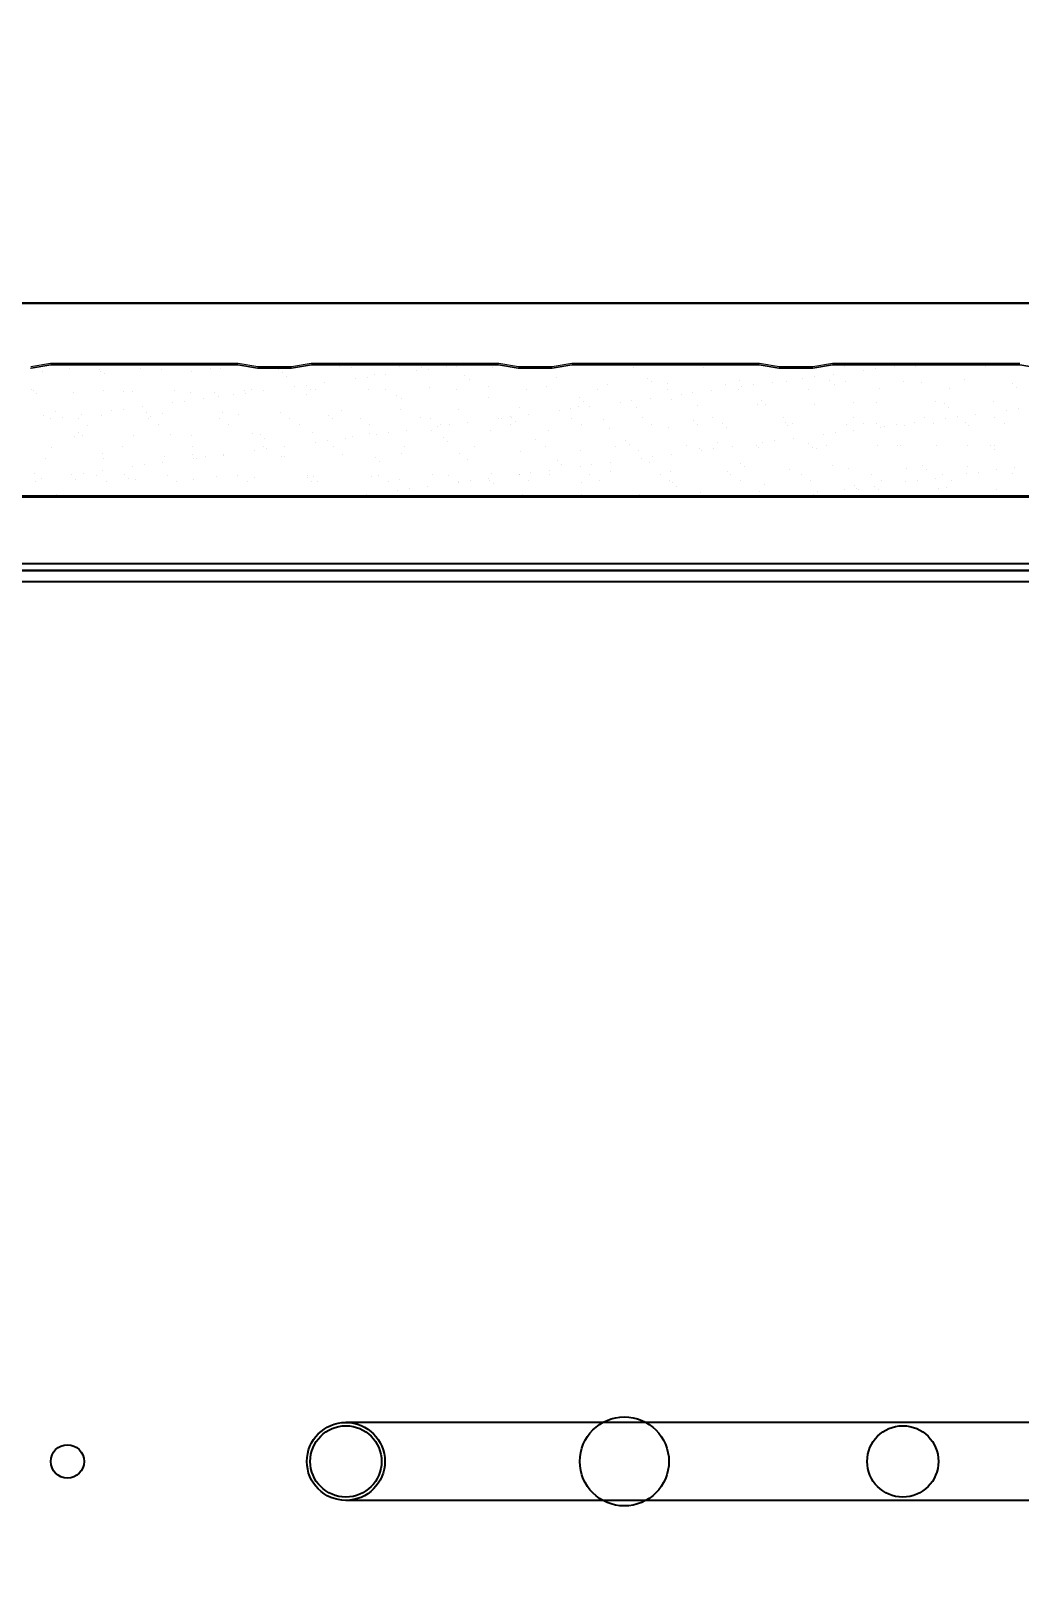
# Model space of a CAD drawing. Header units: millimetres. Extents: x 17886 to 18265, y -8727 to -7321.
# Drawn here: x 18009.66 to 18014.1, y -7636.34 to -7629.39 of the extents above; entities that cross this region are included whole.
import ezdxf

# ---------------------------------------------------------------- set-up
doc = ezdxf.new("R2010")
doc.units = ezdxf.units.MM
doc.linetypes.add('ACAD_ISO07W100', pattern=[3, 0, -3])
for name, color, linetype, lineweight in [('CRTANJE', 4, 'Continuous', 30), ('SRAFURE', 3, 'Continuous', 18), ('TANKE', 7, 'Continuous', 15), ('Visible Edges(ISO)', 7, 'Continuous', 20)]:
    doc.layers.add(name, color=color, linetype=linetype, lineweight=lineweight)
doc.layers.add('vanjski i unutarnji zid', color=7, linetype='Continuous')
doc.styles.add('TEHNO', font='tehno_98.shx', dxfattribs={"width": 0.6})
doc.dimstyles.new('ISO-25-Dušan', dxfattribs={"dimscale": 50, "dimtxt": 3.5, "dimasz": 3, "dimexe": 1.25, "dimexo": 1.25, "dimgap": 0.7, "dimtad": 1, "dimdec": 0, "dimtxsty": 'TEHNO', "dimcen": 2.5, "dimclrd": 191, "dimclre": 191, "dimclrt": 254, "dimadec": 0, "dimazin": 0, "dimtfac": 1, "dimtdec": 0, "dimtmove": 0, "dimatfit": 3, "dimfxl": 1, "dimarcsym": 0})

# ---------------------------------------------------------------- blocks, each defined once
blk = doc.blocks.new('ENERGOINVEST KROV')
at = {"layer": 'Visible Edges(ISO)', "color": 7, "linetype": 'ACAD_ISO07W100'}
blk.add_line((262984.76, 136547.96), (260563.76, 136547.96), dxfattribs=at)
blk = doc.blocks.new('*D222')
at = {"layer": 'Defpoints', "color": 0, "transparency": 16777216}
for p in [(18016.8867, -7626.2762), (17992.5367, -7630.6777), (18016.8867, -7630.6777)]:
    blk.add_point(p, dxfattribs=at)
at = {"layer": 'TANKE', "color": 4, "lineweight": -2, "transparency": 16777216}
for p, q in [((17992.5367, -7630.5777), (17992.5367, -7625.4762)), ((18016.8867, -7630.5777), (18016.8867, -7625.4762)), ((17993.7867, -7626.2762), (18015.6367, -7626.2762))]:
    blk.add_line(p, q, dxfattribs=at)
at = {"layer": 'TANKE', "color": 4, "transparency": 16777216}
for points in [[(17993.7867, -7626.0678), (17993.7867, -7626.4845), (17992.5367, -7626.2762)], [(18015.6367, -7626.0678), (18015.6367, -7626.4845), (18016.8867, -7626.2762)]]:
    blk.add_solid(points, dxfattribs=at)
at = {"layer": 'TANKE', "color": 1, "transparency": 16777216, "insert": (18006.6201, -7625.2428), "char_height": 1.4, "attachment_point": 5, "style": 'TEHNO'}
blk.add_mtext('243,5cm', dxfattribs=at)
blk = doc.blocks.new('*D225')
at = {"layer": 'Defpoints', "color": 0, "transparency": 16777216}
for p in [(18016.8867, -7622.7746), (17968.0367, -7630.6777), (18016.8867, -7630.6777)]:
    blk.add_point(p, dxfattribs=at)
at = {"layer": 'TANKE', "color": 4, "lineweight": -2, "transparency": 16777216}
for p, q in [((17968.0367, -7630.5777), (17968.0367, -7621.9746)), ((18016.8867, -7630.5777), (18016.8867, -7621.9746)), ((17969.2867, -7622.7746), (18015.6367, -7622.7746))]:
    blk.add_line(p, q, dxfattribs=at)
at = {"layer": 'TANKE', "color": 4, "transparency": 16777216}
for points in [[(17969.2867, -7622.5663), (17969.2867, -7622.983), (17968.0367, -7622.7746)], [(18015.6367, -7622.5663), (18015.6367, -7622.983), (18016.8867, -7622.7746)]]:
    blk.add_solid(points, dxfattribs=at)
at = {"layer": 'TANKE', "color": 1, "transparency": 16777216, "insert": (17992.4617, -7621.7413), "char_height": 1.4, "attachment_point": 5, "style": 'TEHNO'}
blk.add_mtext('488,5cm', dxfattribs=at)
blk = doc.blocks.new('PU PANEL 60 OSTATAK ZA ENERGOINVEST')
at = {"layer": 'CRTANJE', "lineweight": 9}
for p, q in [((254072.22, 125342.51), (254063.36, 125341.04)), ((254063.46, 125340.44), (254072.31, 125341.92)), ((254072.32, 125341.92), (254063.46, 125340.44)), ((254156.21, 125342.53), (254072.41, 125342.53)), ((254072.41, 125341.93), (254156.21, 125341.93)), ((254156.21, 125341.93), (254072.41, 125341.93)), ((254156.31, 125341.92), (254165.17, 125340.44)), ((254165.17, 125340.44), (254156.31, 125341.92)), ((254165.27, 125341.04), (254156.41, 125342.51)), ((254180.26, 125341.03), (254165.36, 125341.03)), ((254165.36, 125340.43), (254180.26, 125340.43)), ((254180.26, 125340.43), (254165.36, 125340.43)), ((254189.22, 125342.51), (254180.36, 125341.04)), ((254180.46, 125340.44), (254189.31, 125341.92)), ((254189.32, 125341.92), (254180.46, 125340.44)), ((254273.21, 125342.53), (254189.41, 125342.53)), ((254189.41, 125341.93), (254273.21, 125341.93)), ((254273.21, 125341.93), (254189.41, 125341.93)), ((254273.31, 125341.92), (254282.17, 125340.44)), ((254282.17, 125340.44), (254273.31, 125341.92)), ((254282.27, 125341.04), (254273.41, 125342.51)), ((254297.26, 125341.03), (254282.36, 125341.03)), ((254282.36, 125340.43), (254297.26, 125340.43)), ((254297.26, 125340.43), (254282.36, 125340.43)), ((254306.22, 125342.51), (254297.36, 125341.04)), ((254297.46, 125340.44), (254306.31, 125341.92)), ((254306.32, 125341.92), (254297.46, 125340.44)), ((254390.21, 125342.53), (254306.41, 125342.53)), ((254306.41, 125341.93), (254390.21, 125341.93)), ((254390.21, 125341.93), (254306.41, 125341.93)), ((254390.31, 125341.92), (254399.17, 125340.44)), ((254399.17, 125340.44), (254390.31, 125341.92)), ((254399.27, 125341.04), (254390.41, 125342.51)), ((254414.26, 125341.03), (254399.36, 125341.03)), ((254399.36, 125340.43), (254414.26, 125340.43)), ((254414.26, 125340.43), (254399.36, 125340.43)), ((254423.22, 125342.51), (254414.36, 125341.04)), ((254414.46, 125340.44), (254423.31, 125341.92)), ((254423.32, 125341.92), (254414.46, 125340.44)), ((254507.21, 125342.53), (254423.41, 125342.53)), ((254423.41, 125341.93), (254507.21, 125341.93)), ((254507.21, 125341.93), (254423.41, 125341.93)), ((254507.31, 125341.92), (254516.17, 125340.44)), ((254516.17, 125340.44), (254507.31, 125341.92)), ((254692.31, 125283.03), (253620.76, 125283.03)), ((253620.76, 125283.03), (254692.31, 125283.03)), ((253620.76, 125282.53), (254692.31, 125282.53))]:
    blk.add_line(p, q, dxfattribs=at)
for centre, radius, start, end in [((254063.26, 125341.63), 1.2, 270, 279.46232), ((254072.41, 125341.33), 1.2, 90, 99.46232), ((254072.41, 125341.33), 0.6, 90, 99.46232), ((254072.41, 125341.33), 0.6, 90, 99.46232), ((254156.21, 125341.33), 1.2, 80.53768, 90), ((254156.21, 125341.33), 0.6, 80.53768, 90), ((254156.21, 125341.33), 0.6, 80.53768, 90), ((254165.36, 125341.63), 1.2, 260.53768, 270), ((254165.36, 125341.63), 1.2, 260.53768, 270), ((254165.36, 125341.63), 0.6, 260.53768, 270), ((254180.26, 125341.63), 0.6, 270, 279.46232), ((254180.26, 125341.63), 1.2, 270, 279.46232), ((254180.26, 125341.63), 1.2, 270, 279.46232), ((254189.41, 125341.33), 1.2, 90, 99.46232), ((254189.41, 125341.33), 0.6, 90, 99.46232), ((254189.41, 125341.33), 0.6, 90, 99.46232), ((254273.21, 125341.33), 1.2, 80.53768, 90), ((254273.21, 125341.33), 0.6, 80.53768, 90), ((254273.21, 125341.33), 0.6, 80.53768, 90), ((254282.36, 125341.63), 1.2, 260.53768, 270), ((254282.36, 125341.63), 1.2, 260.53768, 270), ((254282.36, 125341.63), 0.6, 260.53768, 270), ((254297.26, 125341.63), 0.6, 270, 279.46232), ((254297.26, 125341.63), 1.2, 270, 279.46232), ((254297.26, 125341.63), 1.2, 270, 279.46232), ((254306.41, 125341.33), 1.2, 90, 99.46232), ((254306.41, 125341.33), 0.6, 90, 99.46232), ((254306.41, 125341.33), 0.6, 90, 99.46232), ((254390.21, 125341.33), 1.2, 80.53768, 90), ((254390.21, 125341.33), 0.6, 80.53768, 90), ((254390.21, 125341.33), 0.6, 80.53768, 90), ((254399.36, 125341.63), 1.2, 260.53768, 270), ((254399.36, 125341.63), 1.2, 260.53768, 270), ((254399.36, 125341.63), 0.6, 260.53768, 270), ((254414.26, 125341.63), 0.6, 270, 279.46232), ((254414.26, 125341.63), 1.2, 270, 279.46232), ((254414.26, 125341.63), 1.2, 270, 279.46232), ((254423.41, 125341.33), 1.2, 90, 99.46232), ((254423.41, 125341.33), 0.6, 90, 99.46232), ((254423.41, 125341.33), 0.6, 90, 99.46232), ((254507.21, 125341.33), 1.2, 80.53768, 90), ((254507.21, 125341.33), 0.6, 80.53768, 90), ((254507.21, 125341.33), 0.6, 80.53768, 90)]:
    blk.add_arc(centre, radius, start, end, dxfattribs=at)
at = {"layer": 'SRAFURE', "lineweight": 13}
for p, q in [((254068.62, 125338.93), (254068.62, 125338.93)), ((254080.75, 125340.28), (254080.75, 125340.28)), ((254094.42, 125339.69), (254094.42, 125339.69)), ((254094.61, 125338.81), (254094.61, 125338.81)), ((254096.29, 125337.97), (254096.29, 125337.97)), ((254112.39, 125340.34), (254112.39, 125340.34)), ((254122.05, 125339.8), (254122.05, 125339.8)), ((254135.67, 125338.79), (254135.67, 125338.79)), ((254144.03, 125340.4), (254144.03, 125340.4)), ((254148.64, 125340.13), (254148.64, 125340.13)), ((254174.63, 125340.01), (254174.63, 125340.01)), ((254176.33, 125338.44), (254176.33, 125338.44)), ((254202.07, 125341), (254202.07, 125341)), ((254207.31, 125340.51), (254207.31, 125340.51)), ((254217.58, 125337.54), (254217.58, 125337.54)), ((254222.71, 125337.49), (254222.71, 125337.49)), ((254228.67, 125341.34), (254228.67, 125341.34)), ((254236.51, 125339.3), (254236.51, 125339.3)), ((254238.95, 125340.57), (254238.95, 125340.57)), ((254241.8, 125340), (254241.8, 125340)), ((254250.06, 125341.09), (254250.06, 125341.09)), ((254254.66, 125341.21), (254254.66, 125341.21)), ((254270.59, 125340.63), (254270.59, 125340.63)), ((254302.22, 125340.69), (254302.22, 125340.69)), ((254333.86, 125340.74), (254333.86, 125340.74)), ((254365.5, 125340.8), (254365.5, 125340.8)), ((254423.52, 125337.62), (254423.52, 125337.62)), ((254428.78, 125340.92), (254428.78, 125340.92)), ((254437.32, 125339.43), (254437.32, 125339.43)), ((254442.61, 125340.13), (254442.61, 125340.13)), ((254450.87, 125341.22), (254450.87, 125341.22)), ((254454.47, 125341.9), (254454.47, 125341.9)), ((254460.42, 125340.97), (254460.42, 125340.97)), ((254492.06, 125341.03), (254492.06, 125341.03)), ((254063.88, 125330.77), (254063.88, 125330.77)), ((254064.53, 125330.4), (254064.53, 125330.4)), ((254096.17, 125330.46), (254096.17, 125330.46)), ((254127.81, 125330.52), (254127.81, 125330.52)), ((254159.45, 125330.57), (254159.45, 125330.57)), ((254162.38, 125330.61), (254162.38, 125330.61)), ((254178.2, 125336.72), (254178.2, 125336.72)), ((254181.81, 125332.1), (254181.81, 125332.1)), ((254187.1, 125332.8), (254187.1, 125332.8)), ((254188.98, 125330.95), (254188.98, 125330.95)), ((254191.09, 125330.63), (254191.09, 125330.63)), ((254195.36, 125333.89), (254195.36, 125333.89)), ((254209.16, 125335.7), (254209.16, 125335.7)), ((254214.45, 125336.4), (254214.45, 125336.4)), ((254214.97, 125330.82), (254214.97, 125330.82)), ((254222.73, 125330.69), (254222.73, 125330.69)), ((254242.41, 125331.81), (254242.41, 125331.81)), ((254254.37, 125330.75), (254254.37, 125330.75)), ((254258.24, 125337.19), (254258.24, 125337.19)), ((254260.11, 125335.48), (254260.11, 125335.48)), ((254269, 125332.15), (254269, 125332.15)), ((254286.01, 125330.8), (254286.01, 125330.8)), ((254294.99, 125332.03), (254294.99, 125332.03)), ((254299.49, 125336.29), (254299.49, 125336.29)), ((254317.65, 125330.86), (254317.65, 125330.86)), ((254322.43, 125333.01), (254322.43, 125333.01)), ((254340.15, 125335.94), (254340.15, 125335.94)), ((254342.02, 125334.23), (254342.02, 125334.23)), ((254349.03, 125333.35), (254349.03, 125333.35)), ((254349.29, 125330.92), (254349.29, 125330.92)), ((254368.82, 125330.42), (254368.82, 125330.42)), ((254375.02, 125333.23), (254375.02, 125333.23)), ((254380.93, 125330.98), (254380.93, 125330.98)), ((254381.4, 125335.05), (254381.4, 125335.05)), ((254382.62, 125332.23), (254382.62, 125332.23)), ((254387.91, 125332.93), (254387.91, 125332.93)), ((254396.17, 125334.02), (254396.17, 125334.02)), ((254402.46, 125334.22), (254402.46, 125334.22)), ((254409.97, 125335.83), (254409.97, 125335.83)), ((254412.57, 125331.03), (254412.57, 125331.03)), ((254415.26, 125336.53), (254415.26, 125336.53)), ((254422.05, 125334.7), (254422.05, 125334.7)), ((254423.93, 125332.98), (254423.93, 125332.98)), ((254429.05, 125334.56), (254429.05, 125334.56)), ((254444.21, 125331.09), (254444.21, 125331.09)), ((254455.04, 125334.43), (254455.04, 125334.43)), ((254463.31, 125333.8), (254463.31, 125333.8)), ((254475.85, 125331.15), (254475.85, 125331.15)), ((254482.48, 125335.42), (254482.48, 125335.42)), ((254503.96, 125333.45), (254503.96, 125333.45)), ((254505.84, 125331.73), (254505.84, 125331.73)), ((254065.75, 125329.05), (254065.75, 125329.05)), ((254082.35, 125329.41), (254082.35, 125329.41)), ((254105.13, 125329.87), (254105.13, 125329.87)), ((254108.95, 125329.74), (254108.95, 125329.74)), ((254127.12, 125324.9), (254127.12, 125324.9)), ((254132.41, 125325.6), (254132.41, 125325.6)), ((254134.94, 125329.62), (254134.94, 125329.62)), ((254140.67, 125326.68), (254140.67, 125326.68)), ((254145.79, 125329.52), (254145.79, 125329.52)), ((254147.66, 125327.81), (254147.66, 125327.81)), ((254154.47, 125328.5), (254154.47, 125328.5)), ((254159.75, 125329.2), (254159.75, 125329.2)), ((254168.01, 125330.29), (254168.01, 125330.29)), ((254187.04, 125328.62), (254187.04, 125328.62)), ((254227.69, 125328.27), (254227.69, 125328.27)), ((254229.57, 125326.56), (254229.57, 125326.56)), ((254268.95, 125327.38), (254268.95, 125327.38)), ((254309.6, 125327.03), (254309.6, 125327.03)), ((254311.48, 125325.31), (254311.48, 125325.31)), ((254327.92, 125325.03), (254327.92, 125325.03)), ((254333.21, 125325.73), (254333.21, 125325.73)), ((254341.47, 125326.82), (254341.47, 125326.82)), ((254350.86, 125326.13), (254350.86, 125326.13)), ((254355.27, 125328.63), (254355.27, 125328.63)), ((254360.56, 125329.33), (254360.56, 125329.33)), ((254362.77, 125323.83), (254362.77, 125323.83)), ((254389.36, 125324.17), (254389.36, 125324.17)), ((254391.51, 125325.78), (254391.51, 125325.78)), ((254393.38, 125324.06), (254393.38, 125324.06)), ((254415.35, 125324.04), (254415.35, 125324.04)), ((254432.77, 125324.88), (254432.77, 125324.88)), ((254442.79, 125325.03), (254442.79, 125325.03)), ((254469.39, 125325.37), (254469.39, 125325.37)), ((254473.42, 125324.53), (254473.42, 125324.53)), ((254495.38, 125325.25), (254495.38, 125325.25)), ((254069.26, 125319.35), (254069.26, 125319.35)), ((254072.42, 125317.7), (254072.42, 125317.7)), ((254074.59, 125320.95), (254074.59, 125320.95)), ((254077.71, 125318.4), (254077.71, 125318.4)), ((254084.67, 125317.57), (254084.67, 125317.57)), ((254085.97, 125319.48), (254085.97, 125319.48)), ((254095.25, 125319.23), (254095.25, 125319.23)), ((254099.77, 125321.3), (254099.77, 125321.3)), ((254105.06, 125322), (254105.06, 125322)), ((254113.32, 125323.08), (254113.32, 125323.08)), ((254115.24, 125320.6), (254115.24, 125320.6)), ((254116.31, 125317.63), (254116.31, 125317.63)), ((254117.12, 125318.89), (254117.12, 125318.89)), ((254122.69, 125320.22), (254122.69, 125320.22)), ((254147.95, 125317.69), (254147.95, 125317.69)), ((254149.28, 125320.56), (254149.28, 125320.56)), ((254156.5, 125319.71), (254156.5, 125319.71)), ((254175.27, 125320.43), (254175.27, 125320.43)), ((254179.59, 125317.75), (254179.59, 125317.75)), ((254197.15, 125319.36), (254197.15, 125319.36)), ((254199.02, 125317.64), (254199.02, 125317.64)), ((254202.71, 125321.42), (254202.71, 125321.42)), ((254211.23, 125317.8), (254211.23, 125317.8)), ((254229.31, 125321.76), (254229.31, 125321.76)), ((254238.41, 125318.46), (254238.41, 125318.46)), ((254242.87, 125317.86), (254242.87, 125317.86)), ((254255.3, 125321.64), (254255.3, 125321.64)), ((254273.23, 125317.83), (254273.23, 125317.83)), ((254274.51, 125317.92), (254274.51, 125317.92)), ((254278.51, 125318.53), (254278.51, 125318.53)), ((254279.06, 125318.11), (254279.06, 125318.11)), ((254282.74, 125322.62), (254282.74, 125322.62)), ((254286.77, 125319.61), (254286.77, 125319.61)), ((254300.57, 125321.43), (254300.57, 125321.43)), ((254305.86, 125322.13), (254305.86, 125322.13)), ((254306.15, 125317.98), (254306.15, 125317.98)), ((254309.33, 125322.96), (254309.33, 125322.96)), ((254314.12, 125323.22), (254314.12, 125323.22)), ((254320.31, 125317.21), (254320.31, 125317.21)), ((254335.32, 125322.84), (254335.32, 125322.84)), ((254337.79, 125318.03), (254337.79, 125318.03)), ((254360.97, 125316.86), (254360.97, 125316.86)), ((254369.43, 125318.09), (254369.43, 125318.09)), ((254401.06, 125318.15), (254401.06, 125318.15)), ((254432.7, 125318.21), (254432.7, 125318.21)), ((254464.34, 125318.26), (254464.34, 125318.26)), ((254474.03, 125317.96), (254474.03, 125317.96)), ((254475.29, 125322.82), (254475.29, 125322.82)), ((254479.32, 125318.66), (254479.32, 125318.66)), ((254487.58, 125319.75), (254487.58, 125319.75)), ((254495.98, 125318.32), (254495.98, 125318.32)), ((254501.38, 125321.56), (254501.38, 125321.56)), ((254506.67, 125322.26), (254506.67, 125322.26)), ((254082.99, 125309.83), (254082.99, 125309.83)), ((254084.7, 125311.69), (254084.7, 125311.69)), ((254086.57, 125309.97), (254086.57, 125309.97)), ((254088.95, 125314.84), (254088.95, 125314.84)), ((254109.59, 125310.17), (254109.59, 125310.17)), ((254120.59, 125314.9), (254120.59, 125314.9)), ((254125.95, 125310.79), (254125.95, 125310.79)), ((254135.58, 125310.04), (254135.58, 125310.04)), ((254152.23, 125314.96), (254152.23, 125314.96)), ((254163.02, 125311.03), (254163.02, 125311.03)), ((254166.61, 125310.44), (254166.61, 125310.44)), ((254183.87, 125315.02), (254183.87, 125315.02)), ((254189.62, 125311.37), (254189.62, 125311.37)), ((254207.86, 125309.54), (254207.86, 125309.54)), ((254215.51, 125315.07), (254215.51, 125315.07)), ((254215.61, 125311.25), (254215.61, 125311.25)), ((254218.53, 125310.63), (254218.53, 125310.63)), ((254223.82, 125311.33), (254223.82, 125311.33)), ((254232.08, 125312.41), (254232.08, 125312.41)), ((254243.05, 125312.24), (254243.05, 125312.24)), ((254245.88, 125314.23), (254245.88, 125314.23)), ((254247.15, 125315.13), (254247.15, 125315.13)), ((254251.17, 125314.93), (254251.17, 125314.93)), ((254259.43, 125316.01), (254259.43, 125316.01)), ((254269.64, 125312.57), (254269.64, 125312.57)), ((254278.79, 125315.19), (254278.79, 125315.19)), ((254280.93, 125316.39), (254280.93, 125316.39)), ((254295.63, 125312.45), (254295.63, 125312.45)), ((254310.43, 125315.25), (254310.43, 125315.25)), ((254323.07, 125313.44), (254323.07, 125313.44)), ((254342.07, 125315.3), (254342.07, 125315.3)), ((254349.67, 125313.78), (254349.67, 125313.78)), ((254362.84, 125315.15), (254362.84, 125315.15)), ((254373.71, 125315.36), (254373.71, 125315.36)), ((254375.66, 125313.65), (254375.66, 125313.65)), ((254402.22, 125315.96), (254402.22, 125315.96)), ((254403.1, 125314.64), (254403.1, 125314.64)), ((254405.35, 125315.42), (254405.35, 125315.42)), ((254419.34, 125310.76), (254419.34, 125310.76)), ((254424.62, 125311.46), (254424.62, 125311.46)), ((254429.69, 125314.98), (254429.69, 125314.98)), ((254432.88, 125312.54), (254432.88, 125312.54)), ((254436.99, 125315.48), (254436.99, 125315.48)), ((254442.88, 125315.61), (254442.88, 125315.61)), ((254444.75, 125313.9), (254444.75, 125313.9)), ((254446.68, 125314.36), (254446.68, 125314.36)), ((254451.97, 125315.06), (254451.97, 125315.06)), ((254455.68, 125314.86), (254455.68, 125314.86)), ((254460.23, 125316.14), (254460.23, 125316.14)), ((254468.63, 125315.53), (254468.63, 125315.53)), ((254483.12, 125315.84), (254483.12, 125315.84)), ((254484.13, 125314.72), (254484.13, 125314.72)), ((254500.27, 125315.59), (254500.27, 125315.59)), ((254072.74, 125304.96), (254072.74, 125304.96)), ((254104.38, 125305.02), (254104.38, 125305.02)), ((254136.02, 125305.07), (254136.02, 125305.07)), ((254163.83, 125303.43), (254163.83, 125303.43)), ((254167.66, 125305.13), (254167.66, 125305.13)), ((254168.48, 125308.72), (254168.48, 125308.72)), ((254169.12, 125304.13), (254169.12, 125304.13)), ((254177.38, 125305.21), (254177.38, 125305.21)), ((254191.18, 125307.03), (254191.18, 125307.03)), ((254196.47, 125307.73), (254196.47, 125307.73)), ((254199.3, 125305.19), (254199.3, 125305.19)), ((254204.73, 125308.81), (254204.73, 125308.81)), ((254230.94, 125305.25), (254230.94, 125305.25)), ((254248.52, 125309.19), (254248.52, 125309.19)), ((254250.39, 125307.48), (254250.39, 125307.48)), ((254262.57, 125305.3), (254262.57, 125305.3)), ((254283.38, 125303.05), (254283.38, 125303.05)), ((254289.77, 125308.29), (254289.77, 125308.29)), ((254294.21, 125305.36), (254294.21, 125305.36)), ((254309.97, 125303.39), (254309.97, 125303.39)), ((254325.85, 125305.42), (254325.85, 125305.42)), ((254330.43, 125307.94), (254330.43, 125307.94)), ((254332.3, 125306.23), (254332.3, 125306.23)), ((254335.96, 125303.26), (254335.96, 125303.26)), ((254357.49, 125305.48), (254357.49, 125305.48)), ((254363.41, 125304.25), (254363.41, 125304.25)), ((254364.64, 125303.56), (254364.64, 125303.56)), ((254369.93, 125304.26), (254369.93, 125304.26)), ((254371.68, 125307.05), (254371.68, 125307.05)), ((254378.19, 125305.34), (254378.19, 125305.34)), ((254389.13, 125305.53), (254389.13, 125305.53)), ((254390, 125304.59), (254390, 125304.59)), ((254391.99, 125307.16), (254391.99, 125307.16)), ((254397.28, 125307.86), (254397.28, 125307.86)), ((254405.54, 125308.94), (254405.54, 125308.94)), ((254412.34, 125306.7), (254412.34, 125306.7)), ((254414.21, 125304.98), (254414.21, 125304.98)), ((254415.99, 125304.47), (254415.99, 125304.47)), ((254420.77, 125305.59), (254420.77, 125305.59)), ((254443.43, 125305.45), (254443.43, 125305.45)), ((254452.41, 125305.65), (254452.41, 125305.65)), ((254453.59, 125305.8), (254453.59, 125305.8)), ((254470.03, 125305.79), (254470.03, 125305.79)), ((254484.05, 125305.71), (254484.05, 125305.71)), ((254494.24, 125305.45), (254494.24, 125305.45)), ((254496.02, 125305.67), (254496.02, 125305.67)), ((254496.12, 125303.73), (254496.12, 125303.73)), ((254069.9, 125299.78), (254069.9, 125299.78)), ((254095.41, 125301.87), (254095.41, 125301.87)), ((254095.89, 125299.65), (254095.89, 125299.65)), ((254109.14, 125296.23), (254109.14, 125296.23)), ((254114.42, 125296.92), (254114.42, 125296.92)), ((254122.68, 125298.01), (254122.68, 125298.01)), ((254123.33, 125300.64), (254123.33, 125300.64)), ((254136.07, 125301.52), (254136.07, 125301.52)), ((254136.48, 125299.83), (254136.48, 125299.83)), ((254137.94, 125299.81), (254137.94, 125299.81)), ((254141.77, 125300.52), (254141.77, 125300.52)), ((254149.92, 125300.98), (254149.92, 125300.98)), ((254150.03, 125301.61), (254150.03, 125301.61)), ((254175.91, 125300.86), (254175.91, 125300.86)), ((254177.32, 125300.62), (254177.32, 125300.62)), ((254203.35, 125301.85), (254203.35, 125301.85)), ((254217.98, 125300.28), (254217.98, 125300.28)), ((254219.85, 125298.56), (254219.85, 125298.56)), ((254229.95, 125302.18), (254229.95, 125302.18)), ((254255.94, 125302.06), (254255.94, 125302.06)), ((254259.23, 125299.38), (254259.23, 125299.38)), ((254299.88, 125299.03), (254299.88, 125299.03)), ((254301.76, 125297.31), (254301.76, 125297.31)), ((254309.94, 125296.36), (254309.94, 125296.36)), ((254315.23, 125297.06), (254315.23, 125297.06)), ((254323.49, 125298.14), (254323.49, 125298.14)), ((254337.29, 125299.96), (254337.29, 125299.96)), ((254341.14, 125298.13), (254341.14, 125298.13)), ((254342.58, 125300.66), (254342.58, 125300.66)), ((254350.84, 125301.74), (254350.84, 125301.74)), ((254381.79, 125297.78), (254381.79, 125297.78)), ((254383.67, 125296.06), (254383.67, 125296.06)), ((254423.05, 125296.88), (254423.05, 125296.88)), ((254463.7, 125296.53), (254463.7, 125296.53)), ((254483.76, 125296.27), (254483.76, 125296.27)), ((254504.96, 125295.63), (254504.96, 125295.63)), ((254064.87, 125292.95), (254064.87, 125292.95)), ((254065.52, 125289.34), (254065.52, 125289.34)), ((254067.99, 125290.81), (254067.99, 125290.81)), ((254081.79, 125292.63), (254081.79, 125292.63)), ((254083.63, 125290.25), (254083.63, 125290.25)), ((254087.08, 125293.32), (254087.08, 125293.32)), ((254092.87, 125292.13), (254092.87, 125292.13)), ((254095.34, 125294.41), (254095.34, 125294.41)), ((254097.16, 125289.4), (254097.16, 125289.4)), ((254105.53, 125292.61), (254105.53, 125292.61)), ((254107.4, 125290.89), (254107.4, 125290.89)), ((254110.23, 125290.59), (254110.23, 125290.59)), ((254124.51, 125292.19), (254124.51, 125292.19)), ((254128.8, 125289.46), (254128.8, 125289.46)), ((254136.22, 125290.47), (254136.22, 125290.47)), ((254146.78, 125291.71), (254146.78, 125291.71)), ((254156.15, 125292.25), (254156.15, 125292.25)), ((254160.44, 125289.52), (254160.44, 125289.52)), ((254163.66, 125291.46), (254163.66, 125291.46)), ((254187.43, 125291.36), (254187.43, 125291.36)), ((254187.79, 125292.3), (254187.79, 125292.3)), ((254189.31, 125289.64), (254189.31, 125289.64)), ((254190.26, 125291.79), (254190.26, 125291.79)), ((254192.08, 125289.57), (254192.08, 125289.57)), ((254216.25, 125291.67), (254216.25, 125291.67)), ((254219.43, 125292.36), (254219.43, 125292.36)), ((254223.72, 125289.63), (254223.72, 125289.63)), ((254228.69, 125290.46), (254228.69, 125290.46)), ((254243.69, 125292.66), (254243.69, 125292.66)), ((254251.07, 125292.42), (254251.07, 125292.42)), ((254255.25, 125289.16), (254255.25, 125289.16)), ((254255.36, 125289.69), (254255.36, 125289.69)), ((254260.53, 125289.85), (254260.53, 125289.85)), ((254268.79, 125290.94), (254268.79, 125290.94)), ((254269.34, 125290.11), (254269.34, 125290.11)), ((254270.28, 125293), (254270.28, 125293)), ((254282.59, 125292.76), (254282.59, 125292.76)), ((254282.71, 125292.48), (254282.71, 125292.48)), ((254287, 125289.75), (254287, 125289.75)), ((254287.88, 125293.45), (254287.88, 125293.45)), ((254296.14, 125294.54), (254296.14, 125294.54)), ((254296.27, 125292.87), (254296.27, 125292.87)), ((254310.6, 125289.21), (254310.6, 125289.21)), ((254314.35, 125292.53), (254314.35, 125292.53)), ((254318.64, 125289.8), (254318.64, 125289.8)), ((254323.71, 125293.86), (254323.71, 125293.86)), ((254345.99, 125292.59), (254345.99, 125292.59)), ((254350.28, 125289.86), (254350.28, 125289.86)), ((254350.31, 125294.2), (254350.31, 125294.2)), ((254351.25, 125288.86), (254351.25, 125288.86)), ((254376.3, 125294.08), (254376.3, 125294.08)), ((254377.63, 125292.65), (254377.63, 125292.65)), ((254381.92, 125289.92), (254381.92, 125289.92)), ((254403.74, 125295.06), (254403.74, 125295.06)), ((254409.27, 125292.71), (254409.27, 125292.71)), ((254413.55, 125289.98), (254413.55, 125289.98)), ((254430.33, 125295.4), (254430.33, 125295.4)), ((254440.91, 125292.76), (254440.91, 125292.76)), ((254445.19, 125290.03), (254445.19, 125290.03)), ((254456.05, 125289.29), (254456.05, 125289.29)), ((254456.32, 125295.28), (254456.32, 125295.28)), ((254461.34, 125289.98), (254461.34, 125289.98)), ((254465.58, 125294.82), (254465.58, 125294.82)), ((254469.6, 125291.07), (254469.6, 125291.07)), ((254472.55, 125292.82), (254472.55, 125292.82)), ((254476.83, 125290.09), (254476.83, 125290.09)), ((254483.4, 125292.89), (254483.4, 125292.89)), ((254488.69, 125293.59), (254488.69, 125293.59)), ((254496.95, 125294.67), (254496.95, 125294.67)), ((254504.19, 125292.88), (254504.19, 125292.88)), ((254074.98, 125283.69), (254074.98, 125283.69)), ((254214.1, 125283.74), (254214.1, 125283.74)), ((254227.9, 125285.56), (254227.9, 125285.56)), ((254233.19, 125286.25), (254233.19, 125286.25)), ((254241.45, 125287.34), (254241.45, 125287.34)), ((254271.22, 125288.39), (254271.22, 125288.39)), ((254284.02, 125283.47), (254284.02, 125283.47)), ((254310.61, 125283.81), (254310.61, 125283.81)), ((254336.6, 125283.69), (254336.6, 125283.69)), ((254353.12, 125287.15), (254353.12, 125287.15)), ((254364.05, 125284.68), (254364.05, 125284.68)), ((254390.64, 125285.01), (254390.64, 125285.01)), ((254392.51, 125287.96), (254392.51, 125287.96)), ((254414.9, 125283.87), (254414.9, 125283.87)), ((254416.63, 125284.89), (254416.63, 125284.89)), ((254428.7, 125285.69), (254428.7, 125285.69)), ((254433.16, 125287.62), (254433.16, 125287.62)), ((254433.99, 125286.38), (254433.99, 125286.38)), ((254435.03, 125285.9), (254435.03, 125285.9)), ((254442.25, 125287.47), (254442.25, 125287.47)), ((254444.07, 125285.88), (254444.07, 125285.88)), ((254470.67, 125286.22), (254470.67, 125286.22)), ((254474.41, 125286.72), (254474.41, 125286.72)), ((254496.66, 125286.09), (254496.66, 125286.09))]:
    blk.add_line(p, q, dxfattribs=at)

msp = doc.modelspace()

# ---------------------------------------------------------------- linework, layer by layer
at = {"color": 4}
for points in [[(18005.59159, -7639.49768), (18015.31159, -7639.49768), (18015.31159, -7631.77768), (18005.59159, -7631.77768)], [(18005.67159, -7639.41768), (18015.23159, -7639.41768), (18015.23159, -7631.85768), (18005.67159, -7631.85768)]]:
    msp.add_lwpolyline(points, close=True, dxfattribs=at)
for centre, radius in [((18012.32659, -7635.80768), 0.2), ((18011.07659, -7635.80768), 0.175), ((18011.07659, -7635.80768), 0.16), ((18013.57659, -7635.80768), 0.16), ((18009.82659, -7635.80768), 0.075)]:
    msp.add_circle(centre, radius, dxfattribs=at)
at = {"layer": 'CRTANJE', "color": 7, "lineweight": 30}
for p, q in [((18016.23855, -7630.60768), (17993.62053, -7630.60768)), ((17994.05668, -7631.80768), (18015.36668, -7631.80768))]:
    msp.add_line(p, q, dxfattribs=at)
at = {"layer": 'vanjski i unutarnji zid', "color": 4}
for p, q in [((18017.552, -7635.63268), (18011.07659, -7635.63268)), ((18017.552, -7635.98268), (18011.07659, -7635.98268))]:
    msp.add_line(p, q, dxfattribs=at)

# ---------------------------------------------------------------- block references
at = {"layer": 'CRTANJE', "lineweight": 50, "xscale": 0.01, "yscale": 0.01, "zscale": 0.01}
for name, p in [('ENERGOINVEST KROV', (15386.96905, -8996.08723)), ('PU PANEL 60 OSTATAK ZA ENERGOINVEST', (15469.0285, -8884.30296))]:
    msp.add_blockref(name, p, dxfattribs=at)

# ---------------------------------------------------------------- dimensions: what is measured, and where the dimension line sits
at = {"layer": 'TANKE'}
for base, p1, picture, middle in [((18016.88668, -7622.77464), (17968.03668, -7630.67768), '*D225', (17992.46168, -7622.77464)), ((18016.88668, -7626.27616), (17992.53668, -7630.67768), '*D222', (18006.62012, -7626.27616))]:
    dim = msp.add_linear_dim(base=base, p1=p1, p2=(18016.88668, -7630.67768), angle=180, dimstyle='ISO-25-Dušan', override={"dimscale": 1, "dimtxt": 1.4, "dimasz": 1.25, "dimexe": 0.8, "dimexo": 0.1, "dimgap": 0.2, "dimdec": 2, "dimlfac": 10, "dimpost": 'cm', "dimsah": 1, "dimclrd": 4, "dimclre": 4, "dimclrt": 1}, dxfattribs=at)
    dim.commit()
    dim.dimension.update_dxf_attribs({"geometry": picture, "text_midpoint": middle, "dimtype": 160})

doc.saveas('drawing.dxf')
